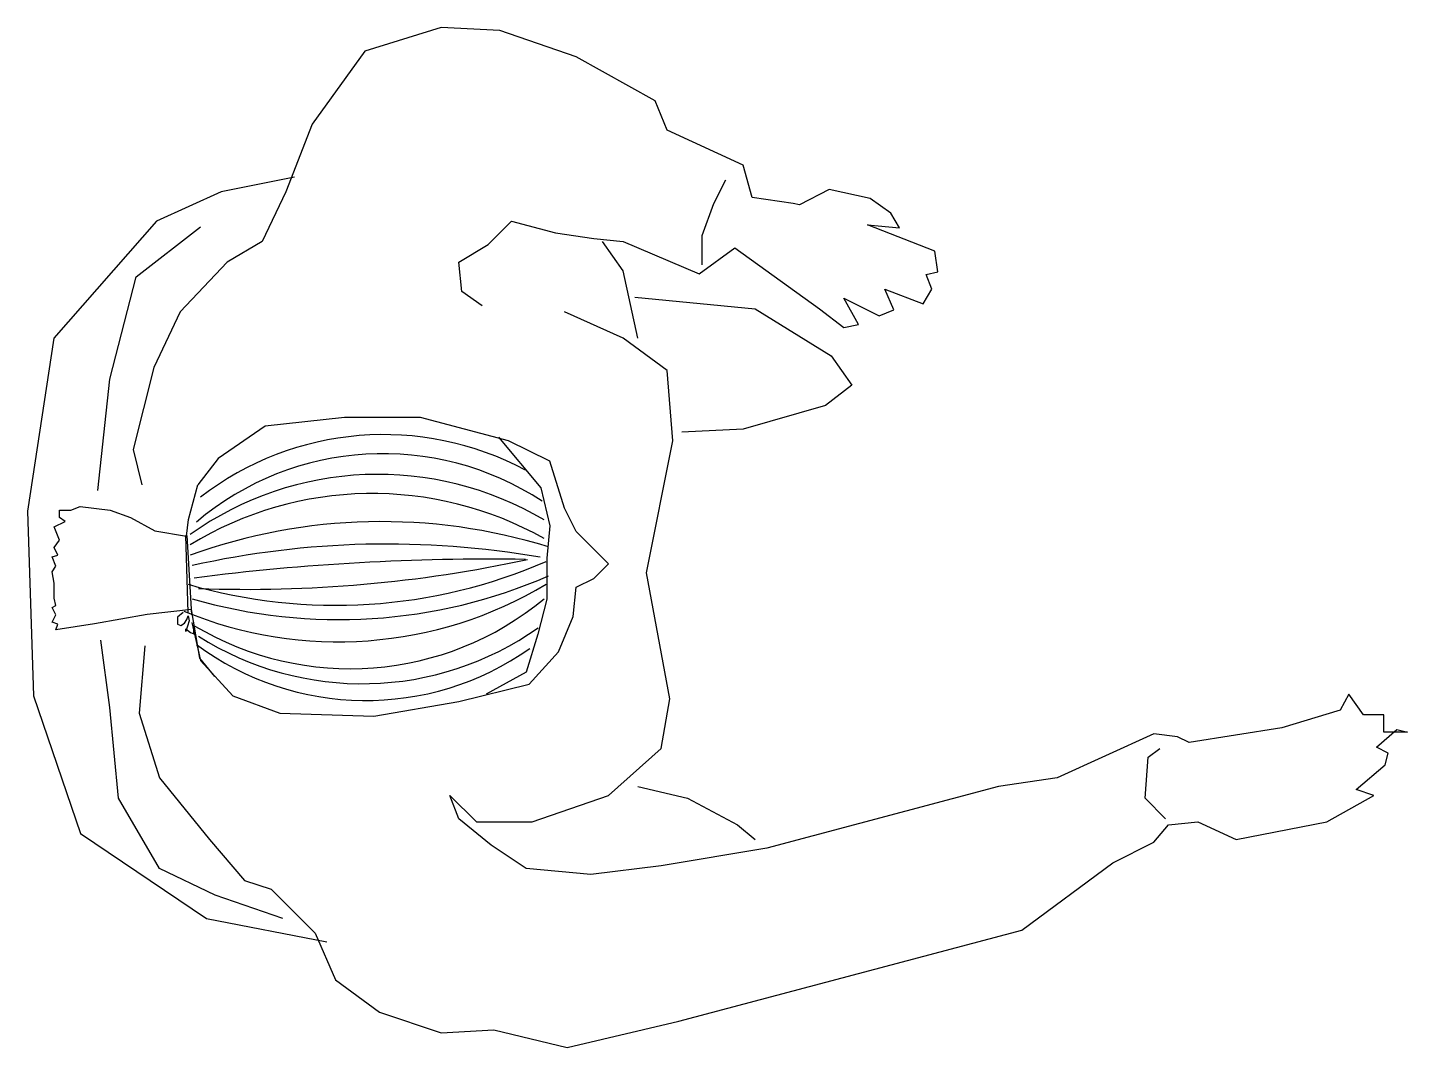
# Model space of a CAD drawing. Header units: millimetres. Extents: x -1482.362 to -1481.749, y 1860.468 to 1860.921.
import ezdxf

# ---------------------------------------------------------------- set-up
doc = ezdxf.new("R2010")
doc.units = ezdxf.units.MM
doc.header["$LTSCALE"] = 10
doc.layers.add('Humanos', color=2, linetype='Continuous')

msp = doc.modelspace()

# ---------------------------------------------------------------- linework, layer by layer
at = {"layer": 'Humanos'}
for p, q in [((-1482.22144, 1860.74763), (-1482.2566, 1860.74372)), ((-1482.18758, 1860.74763), (-1482.22144, 1860.74763)), ((-1482.14851, 1860.73722), (-1482.18758, 1860.74763)), ((-1482.2566, 1860.74372), (-1482.27744, 1860.72941)), ((-1482.13028, 1860.72811), (-1482.14851, 1860.73722)), ((-1482.27744, 1860.72941), (-1482.28655, 1860.7177)), ((-1482.12376, 1860.70729), (-1482.13028, 1860.72811)), ((-1482.11855, 1860.69688), (-1482.12376, 1860.70729)), ((-1482.11074, 1860.68907), (-1482.11855, 1860.69688)), ((-1482.10423, 1860.68257), (-1482.11074, 1860.68907)), ((-1482.11074, 1860.67606), (-1482.10423, 1860.68257)), ((-1482.11986, 1860.65914), (-1482.11855, 1860.67216)), ((-1482.11855, 1860.67216), (-1482.11074, 1860.67606)), ((-1482.12637, 1860.64353), (-1482.11986, 1860.65914)), ((-1482.28916, 1860.65654), (-1482.28525, 1860.63963)), ((-1482.13939, 1860.62922), (-1482.12637, 1860.64353)), ((-1482.28525, 1860.63963), (-1482.27092, 1860.62401)), ((-1482.17065, 1860.62141), (-1482.13939, 1860.62922)), ((-1482.27092, 1860.62401), (-1482.25009, 1860.61621)), ((-1482.25009, 1860.61621), (-1482.20841, 1860.6149)), ((-1482.20841, 1860.6149), (-1482.17065, 1860.62141))]:
    msp.add_line(p, q, dxfattribs=at)
for points in [[(-1482.16023, 1860.79707), (-1482.16934, 1860.80358), (-1482.17065, 1860.81659), (-1482.15762, 1860.8244), (-1482.14721, 1860.83481), (-1482.12767, 1860.8296), (-1482.11074, 1860.827), (-1482.09772, 1860.8257), (-1482.06386, 1860.81139), (-1482.04808, 1860.82287), (-1482.01046, 1860.79577), (-1481.99964, 1860.78757), (-1481.99313, 1860.78887), (-1481.99964, 1860.80058), (-1481.98402, 1860.79277), (-1481.9775, 1860.79538), (-1481.98141, 1860.80449), (-1481.96448, 1860.79798), (-1481.96057, 1860.80449), (-1481.96318, 1860.81099), (-1481.95797, 1860.81229), (-1481.95927, 1860.8214), (-1481.98922, 1860.83311), (-1481.9749, 1860.83181), (-1481.97881, 1860.83832), (-1481.98792, 1860.84482), (-1482.00615, 1860.84873), (-1482.0194, 1860.84192), (-1482.02218, 1860.84261), (-1482.04042, 1860.84522), (-1482.04432, 1860.85953), (-1482.07818, 1860.87514), (-1482.08339, 1860.88816), (-1482.11855, 1860.90767), (-1482.15241, 1860.91938), (-1482.17846, 1860.92069), (-1482.21232, 1860.91028), (-1482.23576, 1860.87775), (-1482.24748, 1860.84782), (-1482.2579, 1860.8257), (-1482.27353, 1860.81659), (-1482.29437, 1860.79447), (-1482.30609, 1860.76975), (-1482.3152, 1860.73331), (-1482.3113, 1860.7177)], [(-1482.24358, 1860.85432), (-1482.27613, 1860.84782), (-1482.30479, 1860.83481), (-1482.35037, 1860.78276), (-1482.36209, 1860.70599), (-1482.35948, 1860.62401), (-1482.33865, 1860.56286), (-1482.28265, 1860.52512), (-1482.22925, 1860.51471)], [(-1482.06255, 1860.81529), (-1482.06255, 1860.8283), (-1482.05735, 1860.84261), (-1482.05214, 1860.85302)], [(-1482.33083, 1860.7151), (-1482.32562, 1860.76454), (-1482.3139, 1860.81008), (-1482.28525, 1860.8322)], [(-1482.09121, 1860.78276), (-1482.09772, 1860.81269), (-1482.10683, 1860.8257)], [(-1482.09251, 1860.80098), (-1482.03911, 1860.79577), (-1482.00525, 1860.77495), (-1481.99614, 1860.76194), (-1482.00786, 1860.75283), (-1482.04432, 1860.74242), (-1482.07167, 1860.74112)], [(-1482.30999, 1860.64613), (-1482.3126, 1860.61621), (-1482.30348, 1860.58758), (-1482.28134, 1860.56025), (-1482.26572, 1860.54204), (-1482.25399, 1860.53813), (-1482.23446, 1860.51862), (-1482.22534, 1860.4978), (-1482.20581, 1860.48348), (-1482.17846, 1860.47437), (-1482.15502, 1860.47568), (-1482.12246, 1860.46787), (-1482.07297, 1860.47958), (-1481.9206, 1860.51992), (-1481.88023, 1860.54984), (-1481.862, 1860.55895), (-1481.85549, 1860.56676), (-1481.84246, 1860.56806), (-1481.82553, 1860.56025), (-1481.78516, 1860.56806), (-1481.76433, 1860.57977), (-1481.77214, 1860.58237), (-1481.75929, 1860.59335), (-1481.75799, 1860.59855), (-1481.7632, 1860.60116), (-1481.75408, 1860.60896), (-1481.74945, 1860.60777), (-1481.75986, 1860.60777), (-1481.75986, 1860.61558), (-1481.76898, 1860.61558), (-1481.77549, 1860.62469), (-1481.77923, 1860.61762), (-1481.80527, 1860.60981), (-1481.84637, 1860.60319), (-1481.85158, 1860.6058), (-1481.862, 1860.6071), (-1481.90498, 1860.58758), (-1481.93102, 1860.58368), (-1482.0339, 1860.55635), (-1482.08079, 1860.54854), (-1482.11204, 1860.54464), (-1482.14069, 1860.54724), (-1482.15632, 1860.55765), (-1482.17065, 1860.56936), (-1482.17455, 1860.57977), (-1482.16283, 1860.56806), (-1482.13809, 1860.56806), (-1482.10423, 1860.57977), (-1482.08079, 1860.60059), (-1482.07688, 1860.62271), (-1482.0873, 1860.67866), (-1482.07558, 1860.73722), (-1482.07818, 1860.76845), (-1482.09772, 1860.78276), (-1482.12376, 1860.79447)], [(-1482.15293, 1860.73887), (-1482.13418, 1860.7164), (-1482.13028, 1860.69948), (-1482.13158, 1860.68517), (-1482.13158, 1860.66695), (-1482.13548, 1860.65134), (-1482.14069, 1860.63442), (-1482.15845, 1860.62475)], [(-1482.27889, 1860.63251), (-1482.28559, 1860.6407), (-1482.2893, 1860.66229), (-1482.30901, 1860.66006), (-1482.33244, 1860.65597), (-1482.34953, 1860.65329), (-1482.3487, 1860.65578), (-1482.35119, 1860.65661), (-1482.34953, 1860.65993), (-1482.35119, 1860.66325), (-1482.34953, 1860.66408), (-1482.35036, 1860.6674), (-1482.35036, 1860.67405), (-1482.35119, 1860.67903), (-1482.34953, 1860.68152), (-1482.35119, 1860.68567), (-1482.3487, 1860.6865), (-1482.35036, 1860.68982), (-1482.34787, 1860.69315), (-1482.35036, 1860.69896), (-1482.34538, 1860.70145), (-1482.34787, 1860.70311), (-1482.34787, 1860.70643), (-1482.34621, 1860.70643), (-1482.34289, 1860.70643), (-1482.33875, 1860.70809), (-1482.32547, 1860.70643), (-1482.31635, 1860.70311), (-1482.30557, 1860.6973), (-1482.29146, 1860.69481), (-1482.29063, 1860.70228), (-1482.28655, 1860.7177)], [(-1482.29083, 1860.66102), (-1482.29189, 1860.69522)], [(-1482.29136, 1860.69522), (-1482.28926, 1860.65997)], [(-1482.29294, 1860.66102), (-1482.29557, 1860.65892), (-1482.29557, 1860.65576), (-1482.29399, 1860.65523), (-1482.29241, 1860.65629), (-1482.29136, 1860.65787), (-1482.29083, 1860.65944), (-1482.29031, 1860.65734), (-1482.29189, 1860.6526), (-1482.29189, 1860.65366), (-1482.28978, 1860.65208), (-1482.28821, 1860.65155), (-1482.28821, 1860.65366)], [(-1482.24879, 1860.52512), (-1482.27874, 1860.53553), (-1482.30348, 1860.54724), (-1482.32172, 1860.57847), (-1482.32562, 1860.61881), (-1482.32953, 1860.64874)], [(-1481.85679, 1860.56936), (-1481.86591, 1860.57847), (-1481.8646, 1860.59669), (-1481.85939, 1860.60059)], [(-1482.09121, 1860.58368), (-1482.06907, 1860.57847), (-1482.04693, 1860.56676), (-1482.03911, 1860.56025)]]:
    msp.add_lwpolyline(points, dxfattribs=at)
for centre, radius, start, end in [((-1482.20392, 1860.60686), 0.13311, 61.77906, 127.69774), ((-1482.20424, 1860.60314), 0.12837, 56.62433, 130.23645), ((-1482.20637, 1860.57819), 0.14412, 59.26137, 125.43183), ((-1482.20896, 1860.55856), 0.15523, 60.57839, 121.43389), ((-1482.20491, 1860.45163), 0.2497, 72.7494, 109.90243), ((-1482.20251, 1860.29501), 0.39635, 80.12639, 102.60434), ((-1482.22528, 1860.89808), 0.23392, 253.72556, 293.55846), ((-1482.15661, 1859.65182), 1.03287, 89.13297, 97.31278), ((-1482.26406, 1861.25568), 0.58442, 267.82472, 282.24969), ((-1482.22391, 1860.89051), 0.23271, 253.75842, 293.56782), ((-1482.22412, 1860.8275), 0.17954, 247.55389, 300.95193), ((-1482.21886, 1860.77109), 0.13506, 239.16894, 309.63769), ((-1482.21359, 1860.76453), 0.13519, 237.49336, 305.30394), ((-1482.21188, 1860.74803), 0.12613, 233.35502, 305.22005)]:
    msp.add_arc(centre, radius, start, end, dxfattribs=at)

doc.saveas('drawing.dxf')
